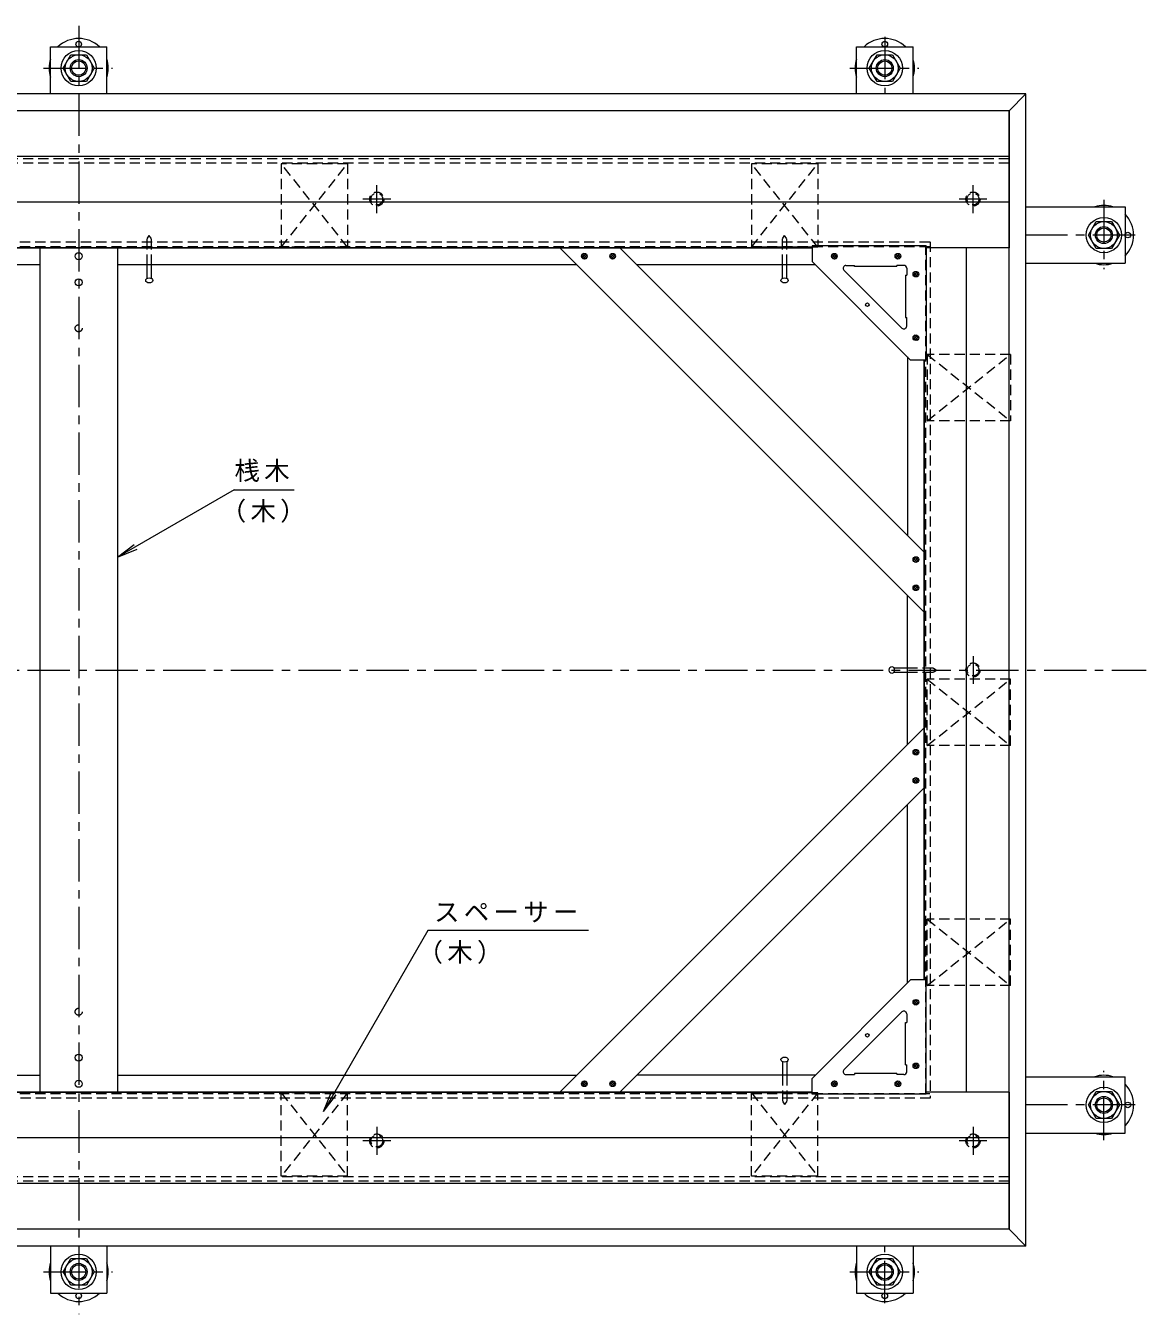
# Model space of a CAD drawing. Units: millimetres at full size, sheet at 1:6; details may follow other scales. Extents: x -2215 to 2320, y -1648 to 1656.
# Drawn here: x 713 to 1507, y -625 to 287 of the extents above; entities that cross this region are included whole.
import ezdxf

# ---------------------------------------------------------------- set-up
doc = ezdxf.new("R2010")
doc.units = ezdxf.units.MM
doc.header["$LTSCALE"] = 6
for name, pattern in [('CHAIN1', [8, 5, -1, 1, -1]), ('DASHED1', [1.8, 1.2, -0.6]), ('DASHED2', [3, 2, -1])]:
    doc.linetypes.add(name, pattern=pattern)
for name, color, linetype, lineweight in [('1-0_1-0ﾚｲﾔ', 4, 'Continuous', 9), ('1-1_1-1ﾚｲﾔ', 2, 'Continuous', 9), ('1-3_1-3ﾚｲﾔ', 4, 'Continuous', 9), ('1-5_1-5ﾚｲﾔ', 7, 'Continuous', 9), ('1-6_1-6ﾚｲﾔ', 6, 'Continuous', 9), ('1-7', 5, 'Continuous', 5), ('1-8', 3, 'Continuous', 9), ('1-A', 3, 'Continuous', 9), ('1-B', 4, 'Continuous', 9), ('1-C', 4, 'Continuous', 9), ('1-D', 5, 'Continuous', 5), ('1-E', 3, 'Continuous', 9)]:
    doc.layers.add(name, color=color, linetype=linetype, lineweight=lineweight)
doc.styles.add('ＭＳ ゴシック', font='')
doc.styles.get('ＭＳ ゴシック').set_extended_font_data('MS Gothic')

msp = doc.modelspace()

# ---------------------------------------------------------------- linework, layer by layer
at = {"layer": '1-0_1-0ﾚｲﾔ'}
for centre in [(750.468, 274.307), (1321.468, 274.307), (1493.669, 139.107), (1493.669, -476.893), (750.468, -612.092), (1321.468, -612.092)]:
    msp.add_circle(centre, 2, dxfattribs=at)
for centre, start, end in [((750.468, 257.307), 45.5852, 134.4148), ((1321.468, 257.307), 45.5852, 134.4148), ((750.468, 257.307), 162.24721, 197.75279), ((750.468, 257.307), 342.24721, 17.75279), ((1321.468, 257.307), 162.24721, 197.75279), ((1321.468, 257.307), 342.24721, 17.75279), ((1476.669, 139.107), 72.24721, 107.75279), ((1476.669, 139.107), 315.5852, 44.4148), ((1476.669, 139.107), 252.24721, 287.75279), ((1476.669, -476.893), 72.24721, 107.75279), ((1476.669, -476.893), 315.5852, 44.4148), ((1476.669, -476.893), 252.24721, 287.75279), ((750.468, -595.092), 162.24721, 197.75279), ((750.468, -595.092), 342.24721, 17.75279), ((1321.468, -595.092), 162.24721, 197.75279), ((1321.468, -595.092), 342.24721, 17.75279), ((750.468, -595.092), 225.5852, 314.4148), ((1321.468, -595.092), 225.5852, 314.4148)]:
    msp.add_arc(centre, 21, start, end, dxfattribs=at)
at = {"layer": '1-1_1-1ﾚｲﾔ', "color": 6, "linetype": 'CHAIN1'}
for p, q in [((750.468, 287.307), (750.468, -625.092)), ((-5.732, -168.893), (1506.669, -168.893))]:
    msp.add_line(p, q, dxfattribs=at)
at = {"layer": '1-3_1-3ﾚｲﾔ', "color": 2}
for p, q in [((1421.468, 239.107), (79.468, 239.107)), ((1421.468, 239.107), (1409.469, 227.107)), ((1421.468, -576.893), (1421.468, 239.107)), ((1409.469, 227.107), (91.468, 227.107)), ((1409.469, -564.892), (1409.469, 227.107)), ((1409.469, -564.892), (91.468, -564.892)), ((1421.468, -576.893), (1409.469, -564.892)), ((1421.468, -576.893), (79.468, -576.893))]:
    msp.add_line(p, q, dxfattribs=at)
at = {"layer": '1-3_1-3ﾚｲﾔ', "color": 2, "linetype": 'DASHED1'}
for p, q in [((1409.469, 193.107), (91.468, 193.107)), ((147.268, 134.307), (1353.668, 134.307)), ((147.268, 131.107), (1353.668, 131.107)), ((1350.468, -468.893), (1350.468, 131.107)), ((1353.668, 134.307), (1353.668, -472.093)), ((147.268, -468.893), (1353.668, -468.893)), ((1353.668, -472.093), (147.268, -472.093)), ((1409.469, -530.893), (91.468, -530.893))]:
    msp.add_line(p, q, dxfattribs=at)
at = {"layer": '1-5_1-5ﾚｲﾔ'}
for p, q in [((860.529, -41.374), (903.048, -41.374)), ((777.968, -89.04), (791.827, -83.3)), ((923.805, -481.556), (932.937, -469.656))]:
    msp.add_line(p, q, dxfattribs=at)
for points in [[(860.529, -41.374), (777.968, -89.04), (789.869, -79.908)], [(1111.587, -353.318), (997.844, -353.318), (923.805, -481.556), (929.546, -467.698)]]:
    msp.add_lwpolyline(points, dxfattribs=at)
at = {"layer": '1-6_1-6ﾚｲﾔ'}
for p, q in [((1409.469, 227.107), (91.468, 227.107)), ((1409.469, 227.107), (1409.469, 194.774)), ((1409.469, 194.774), (91.468, 194.774)), ((1409.469, 194.774), (1409.469, 162.441)), ((1409.469, 162.441), (91.468, 162.441)), ((1409.469, 162.441), (1409.469, 130.107)), ((1269.969, 130.107), (230.968, 130.107)), ((1409.509, 130.107), (1350.769, 130.107)), ((1379.469, -467.893), (1379.469, 130.107)), ((1409.509, -467.893), (1409.509, 130.107)), ((1349.469, -388.392), (1349.469, 50.607)), ((1269.969, -467.893), (230.968, -467.893)), ((1409.509, -467.893), (1350.769, -467.893)), ((1409.469, -467.893), (1409.469, -500.226)), ((1409.469, -500.226), (91.468, -500.226)), ((1409.469, -500.226), (1409.469, -532.559)), ((1409.469, -532.559), (91.468, -532.559)), ((1409.469, -532.559), (1409.469, -564.893)), ((1409.469, -564.893), (91.468, -564.893))]:
    msp.add_line(p, q, dxfattribs=at)
at = {"layer": '1-7', "linetype": 'CHAIN1'}
for p, q in [((961.635, 154.707), (961.635, 174.508)), ((1383.968, 154.707), (1383.968, 174.508)), ((971.536, 164.607), (951.734, 164.607)), ((1393.869, 164.607), (1374.068, 164.607)), ((1383.968, -158.992), (1383.968, -178.793)), ((961.635, -492.492), (961.635, -512.293)), ((1383.968, -492.492), (1383.968, -512.293)), ((971.536, -502.393), (951.734, -502.393)), ((1393.869, -502.393), (1374.068, -502.393))]:
    msp.add_line(p, q, dxfattribs=at)
at = {"layer": '1-7', "linetype": 'DASHED1'}
for centre, radius in [((961.635, 164.607), 5), ((961.635, 164.607), 4.188), ((1383.968, 164.607), 5), ((1383.968, 164.607), 4.188), ((1383.968, -168.893), 5), ((1383.968, -168.893), 4.188), ((961.635, -502.393), 5), ((961.635, -502.393), 4.188), ((1383.968, -502.393), 5), ((1383.968, -502.393), 4.188)]:
    msp.add_circle(centre, radius, dxfattribs=at)
at = {"layer": '1-8', "linetype": 'DASHED1'}
for p, q in [((798.948, 136.463), (800.468, 138.817)), ((801.988, 136.463), (800.468, 138.817)), ((1248.948, 136.463), (1250.468, 138.817)), ((1251.988, 136.463), (1250.468, 138.817)), ((798.948, 118.107), (798.948, 136.463)), ((801.988, 118.107), (801.988, 136.463)), ((1248.948, 118.107), (1248.948, 136.463)), ((1251.988, 118.107), (1251.988, 136.463)), ((1337.469, -167.373), (1355.825, -167.373)), ((1337.469, -170.413), (1355.825, -170.413)), ((1355.825, -167.373), (1358.179, -168.893)), ((1355.825, -170.413), (1358.179, -168.893)), ((1248.948, -455.892), (1248.948, -474.248)), ((1251.988, -455.892), (1251.988, -474.248)), ((1248.948, -474.248), (1250.468, -476.603)), ((1251.988, -474.248), (1250.468, -476.603))]:
    msp.add_line(p, q, dxfattribs=at)
at = {"layer": '1-8'}
for p, q in [((798.948, 108.445), (798.948, 118.107)), ((801.988, 108.445), (801.988, 118.107)), ((1248.948, 108.445), (1248.948, 118.107)), ((1251.988, 108.445), (1251.988, 118.107)), ((1327.806, -167.373), (1337.469, -167.373)), ((1327.806, -170.413), (1337.469, -170.413)), ((1248.948, -446.23), (1248.948, -455.892)), ((1251.988, -446.23), (1251.988, -455.892))]:
    msp.add_line(p, q, dxfattribs=at)
for centre, major_axis in [((800.468, 107.019), (-2.525, 0)), ((1250.468, 107.019), (-2.525, 0)), ((1326.381, -168.893), (0, -2.525)), ((1250.468, -444.804), (-2.525, 0))]:
    msp.add_ellipse(centre, major_axis=major_axis, ratio=0.707058, dxfattribs=at)
at = {"layer": '1-A', "linetype": 'DASHED1'}
for p, q in [((893.968, 189.606), (893.968, 130.607)), ((940.968, 189.606), (893.968, 189.606)), ((940.968, 130.607), (893.968, 189.606)), ((940.968, 189.606), (940.968, 130.607)), ((1226.968, 189.606), (1226.968, 130.607)), ((1273.968, 189.606), (1226.968, 189.606)), ((1273.968, 130.607), (1226.968, 189.606)), ((1273.968, 189.606), (1273.968, 130.607)), ((1410.468, 54.607), (1351.469, 54.607)), ((1351.469, 54.607), (1410.468, 7.607)), ((1410.468, 54.607), (1410.468, 7.607)), ((1410.468, 7.607), (1351.469, 7.607)), ((1410.468, -175.392), (1351.469, -175.392)), ((1351.469, -222.392), (1410.468, -175.392)), ((1410.468, -222.392), (1410.468, -175.392)), ((1410.468, -222.392), (1351.469, -222.392)), ((1410.468, -345.393), (1351.469, -345.393)), ((1351.469, -392.393), (1410.468, -345.393)), ((1410.468, -392.393), (1410.468, -345.393)), ((1410.468, -392.393), (1351.469, -392.393)), ((893.968, -527.392), (893.968, -468.392)), ((940.968, -468.392), (893.968, -527.392)), ((940.968, -527.392), (940.968, -468.392)), ((1226.968, -527.392), (1226.968, -468.392)), ((1273.968, -468.392), (1226.968, -527.392)), ((1273.968, -527.392), (1273.968, -468.392)), ((940.968, -527.392), (893.968, -527.392)), ((1273.968, -527.392), (1226.968, -527.392))]:
    msp.add_line(p, q, dxfattribs=at)
at = {"layer": '1-A'}
for p, q in [((1269.969, 131.407), (1269.969, 120.407)), ((1350.769, 131.407), (1269.969, 131.407)), ((1350.769, 131.407), (1350.769, 50.607)), ((1339.769, 50.607), (1269.969, 120.407)), ((1292.568, 114.193), (1333.555, 73.206)), ((1293.982, 117.607), (1299.969, 117.607)), ((1299.969, 116.807), (1299.969, 117.607)), ((1329.969, 116.807), (1299.969, 116.807)), ((1334.969, 117.607), (1329.969, 117.607)), ((1329.969, 116.807), (1329.969, 117.607)), ((1336.169, 110.607), (1336.169, 80.607)), ((1336.169, 110.607), (1336.969, 110.607)), ((1336.969, 115.607), (1336.969, 110.607)), ((1336.169, 80.607), (1336.969, 80.607)), ((1336.969, 74.62), (1336.969, 80.607)), ((1350.769, 50.607), (1339.769, 50.607)), ((1339.769, -388.392), (1269.969, -458.192)), ((1350.769, -388.392), (1339.769, -388.392)), ((1350.769, -469.192), (1350.769, -388.392)), ((1292.568, -451.978), (1333.555, -410.991)), ((1336.169, -448.392), (1336.169, -418.392)), ((1336.169, -418.392), (1336.969, -418.392)), ((1336.969, -412.405), (1336.969, -418.392)), ((1293.982, -455.392), (1299.969, -455.392)), ((1329.969, -454.592), (1299.969, -454.592)), ((1299.969, -454.592), (1299.969, -455.392)), ((1329.969, -454.592), (1329.969, -455.392)), ((1334.969, -455.392), (1329.969, -455.392)), ((1336.169, -448.392), (1336.969, -448.392)), ((1336.969, -453.392), (1336.969, -448.392)), ((1269.969, -469.192), (1269.969, -458.192)), ((1350.769, -469.192), (1269.969, -469.192))]:
    msp.add_line(p, q, dxfattribs=at)
at = {"layer": '1-A', "linetype": 'DASHED1'}
for points in [[(940.968, 130.607), (893.968, 130.607), (940.968, 189.606)], [(1273.968, 130.607), (1226.968, 130.607), (1273.968, 189.606)], [(1351.469, 54.607), (1351.469, 7.607), (1410.468, 54.607)], [(1351.469, -222.392), (1351.469, -175.392), (1410.468, -222.392)], [(1351.469, -392.393), (1351.469, -345.393), (1410.468, -392.393)], [(940.968, -468.392), (893.968, -468.392), (940.968, -527.392)], [(1273.968, -468.392), (1226.968, -468.392), (1273.968, -527.392)]]:
    msp.add_lwpolyline(points, dxfattribs=at)
at = {"layer": '1-A'}
for centre in [(1309.165, 89.803), (1309.165, -427.588)]:
    msp.add_circle(centre, 1.25, dxfattribs=at)
for centre, start, end in [((1293.982, 115.607), 90, 224.99925), ((1334.969, 115.607), 0, 90), ((1334.969, 74.62), 225.00075, 0), ((1334.969, -412.405), 0, 134.99925), ((1293.982, -453.392), 135.00075, 270), ((1334.969, -453.392), 270, 0)]:
    msp.add_arc(centre, 2, start, end, dxfattribs=at)
at = {"layer": '1-B'}
for p, q in [((230.968, 130.107), (1269.969, 130.107)), ((722.968, 118.107), (397.561, 118.107)), ((1103.376, 118.107), (777.968, 118.107)), ((1272.269, 118.107), (1145.802, 118.107)), ((1337.469, 52.907), (1337.469, -73.559)), ((1349.469, 50.607), (1349.469, -388.392)), ((1337.469, -221.8), (1337.469, -115.986)), ((1337.469, -390.692), (1337.469, -264.226)), ((397.561, -455.892), (722.968, -455.892)), ((777.968, -455.892), (1103.376, -455.892)), ((1272.269, -455.892), (1145.802, -455.892)), ((230.968, -467.892), (1269.969, -467.892))]:
    msp.add_line(p, q, dxfattribs=at)
at = {"layer": '1-B', "color": 3}
for p, q in [((722.968, 130.108), (722.968, -467.883)), ((722.968, -467.883), (777.968, -467.883))]:
    msp.add_line(p, q, dxfattribs=at)
at = {"layer": '1-B', "color": 6}
for p, q in [((1091.375, 130.107), (1133.802, 130.107)), ((1091.375, 130.107), (1349.47, -127.986)), ((1133.802, 130.107), (1349.469, -85.56)), ((1349.469, -85.56), (1349.469, -127.986)), ((1133.802, -467.893), (1349.469, -252.225)), ((1091.375, -467.893), (1133.802, -467.893))]:
    msp.add_line(p, q, dxfattribs=at)
at = {"layer": '1-B', "color": 3}
msp.add_lwpolyline([(722.968, 130.108), (777.968, 130.108), (777.968, -467.892)], dxfattribs=at)
at = {"layer": '1-B', "color": 6}
msp.add_lwpolyline([(1091.375, -467.893), (1349.47, -209.799), (1349.469, -252.225)], dxfattribs=at)
at = {"layer": '1-B'}
for centre in [(750.445, 124.107), (750.445, 105.607), (750.445, -443.392), (750.445, -461.892)]:
    msp.add_circle(centre, 2.5, dxfattribs=at)
at = {"layer": '1-B', "linetype": 'DASHED2'}
for centre in [(750.445, 73.107), (750.445, -410.892)]:
    msp.add_circle(centre, 2.5, dxfattribs=at)
at = {"layer": '1-C'}
for p, q in [((1108.237, 126.056), (1106.741, 124.559)), ((1109.235, 122.184), (1106.765, 124.653)), ((1109.707, 125.829), (1106.968, 123.089)), ((1110.254, 122.862), (1107.444, 125.672)), ((1110.51, 124.935), (1107.862, 122.287)), ((1110.689, 124.124), (1108.706, 126.107)), ((1110.471, 123.199), (1109.598, 122.326)), ((1128.237, 126.056), (1126.741, 124.559)), ((1129.235, 122.184), (1126.765, 124.653)), ((1129.707, 125.829), (1126.968, 123.089)), ((1130.254, 122.862), (1127.444, 125.672)), ((1130.51, 124.935), (1127.862, 122.287)), ((1130.689, 124.124), (1128.706, 126.107)), ((1130.471, 123.199), (1129.598, 122.326)), ((1285.752, 122.107), (1283.769, 124.091)), ((1283.821, 124.559), (1285.317, 126.055)), ((1284.047, 123.089), (1286.787, 125.829)), ((1287.015, 122.542), (1284.204, 125.353)), ((1284.942, 122.286), (1287.59, 124.934)), ((1287.693, 123.561), (1285.223, 126.031)), ((1286.678, 122.325), (1287.551, 123.198)), ((1330.752, 122.107), (1328.769, 124.091)), ((1328.821, 124.559), (1330.317, 126.055)), ((1329.047, 123.089), (1331.787, 125.829)), ((1332.014, 122.542), (1329.204, 125.353)), ((1329.942, 122.286), (1332.59, 124.934)), ((1332.692, 123.561), (1330.223, 126.031)), ((1331.678, 122.325), (1332.551, 123.198)), ((1343.453, 109.407), (1341.469, 111.39)), ((1341.521, 111.859), (1343.016, 113.355)), ((1341.748, 110.389), (1344.487, 113.129)), ((1344.714, 109.842), (1341.904, 112.652)), ((1342.641, 109.586), (1345.29, 112.234)), ((1345.393, 110.861), (1342.923, 113.331)), ((1344.378, 109.625), (1345.251, 110.498)), ((1343.453, 64.407), (1341.469, 66.391)), ((1341.521, 66.859), (1343.016, 68.356)), ((1341.748, 65.389), (1344.487, 68.129)), ((1344.714, 64.842), (1341.904, 67.653)), ((1342.641, 64.586), (1345.29, 67.234)), ((1345.393, 65.861), (1342.923, 68.331)), ((1344.378, 64.625), (1345.251, 65.498)), ((1343.017, -92.621), (1341.521, -91.125)), ((1344.016, -88.749), (1341.546, -91.219)), ((1344.487, -92.394), (1341.748, -89.654)), ((1345.034, -89.427), (1342.224, -92.237)), ((1345.29, -91.5), (1342.642, -88.852)), ((1345.469, -90.689), (1343.486, -92.672)), ((1345.251, -89.764), (1344.378, -88.891)), ((1344.016, -108.749), (1341.546, -111.219)), ((1345.034, -109.427), (1342.224, -112.237)), ((1345.29, -111.5), (1342.642, -108.852)), ((1345.251, -109.764), (1344.378, -108.891)), ((1343.017, -112.621), (1341.521, -111.125)), ((1344.487, -112.394), (1341.748, -109.654)), ((1345.469, -110.689), (1343.486, -112.672)), ((1343.017, -225.164), (1341.521, -226.661)), ((1344.016, -229.036), (1341.546, -226.566)), ((1344.487, -225.391), (1341.748, -228.131)), ((1345.034, -228.358), (1342.224, -225.548)), ((1345.29, -226.285), (1342.642, -228.933)), ((1345.469, -227.096), (1343.486, -225.113)), ((1345.251, -228.021), (1344.378, -228.894)), ((1343.017, -245.164), (1341.521, -246.661)), ((1344.487, -245.391), (1341.748, -248.131)), ((1345.034, -248.358), (1342.224, -245.548)), ((1345.29, -246.285), (1342.642, -248.933)), ((1345.469, -247.096), (1343.486, -245.113)), ((1344.016, -249.036), (1341.546, -246.566)), ((1345.251, -248.021), (1344.378, -248.894)), ((1343.453, -402.192), (1341.469, -404.176)), ((1341.521, -404.645), (1343.016, -406.141)), ((1341.748, -403.175), (1344.487, -405.914)), ((1344.714, -402.628), (1341.904, -405.438)), ((1342.641, -402.371), (1345.29, -405.02)), ((1345.393, -403.646), (1342.923, -406.116)), ((1344.378, -402.411), (1345.251, -403.283)), ((1343.453, -447.192), (1341.469, -449.176)), ((1341.521, -449.644), (1343.016, -451.14)), ((1341.748, -448.174), (1344.487, -450.914)), ((1344.714, -447.627), (1341.904, -450.438)), ((1342.641, -447.371), (1345.29, -450.02)), ((1345.393, -448.646), (1342.923, -451.116)), ((1344.378, -447.41), (1345.251, -448.283)), ((1108.237, -463.841), (1106.741, -462.344)), ((1109.235, -459.969), (1106.765, -462.439)), ((1109.707, -463.614), (1106.968, -460.874)), ((1110.254, -460.647), (1107.444, -463.457)), ((1110.51, -462.72), (1107.862, -460.072)), ((1110.689, -461.909), (1108.706, -463.892)), ((1110.471, -460.984), (1109.598, -460.111)), ((1128.237, -463.841), (1126.741, -462.344)), ((1129.235, -459.969), (1126.765, -462.439)), ((1129.707, -463.614), (1126.968, -460.874)), ((1130.254, -460.647), (1127.444, -463.457)), ((1130.51, -462.72), (1127.862, -460.072)), ((1130.689, -461.909), (1128.706, -463.892)), ((1130.471, -460.984), (1129.598, -460.111)), ((1285.752, -459.892), (1283.769, -461.876)), ((1283.821, -462.344), (1285.317, -463.84)), ((1284.047, -460.874), (1286.787, -463.614)), ((1287.015, -460.327), (1284.204, -463.138)), ((1284.942, -460.071), (1287.59, -462.719)), ((1287.693, -461.346), (1285.223, -463.816)), ((1286.678, -460.111), (1287.551, -460.983)), ((1330.752, -459.892), (1328.769, -461.876)), ((1328.821, -462.344), (1330.317, -463.84)), ((1329.047, -460.874), (1331.787, -463.614)), ((1332.014, -460.327), (1329.204, -463.138)), ((1329.942, -460.071), (1332.59, -462.719)), ((1332.692, -461.346), (1330.223, -463.816)), ((1331.678, -460.111), (1332.551, -460.983))]:
    msp.add_line(p, q, dxfattribs=at)
for centre in [(1108.689, 124.107), (1128.689, 124.107), (1285.769, 124.107), (1330.769, 124.107), (1343.469, 111.407), (1343.469, 66.407), (1343.469, -90.673), (1343.469, -110.673), (1343.469, -227.112), (1343.469, -247.112), (1343.469, -404.192), (1343.469, -449.192), (1108.689, -461.893), (1128.689, -461.893), (1285.769, -461.892), (1330.769, -461.892)]:
    msp.add_circle(centre, 2, dxfattribs=at)
at = {"layer": '1-D', "color": 7, "linetype": 'DASHED1', "lineweight": 9}
for p, q in [((1409.469, 190.107), (91.468, 190.107)), ((1409.469, -527.893), (91.468, -527.893))]:
    msp.add_line(p, q, dxfattribs=at)
at = {"layer": '1-D'}
for points in [[(744.984, 247.807), (739.499, 257.307), (744.984, 266.807), (755.953, 266.807), (761.438, 257.307), (755.953, 247.807)], [(1315.984, 247.807), (1310.499, 257.307), (1315.984, 266.807), (1326.953, 266.807), (1332.438, 257.307), (1326.953, 247.807)], [(1471.184, 129.607), (1465.699, 139.107), (1471.184, 148.607), (1482.154, 148.607), (1487.638, 139.107), (1482.154, 129.607)], [(1471.184, -486.393), (1465.699, -476.893), (1471.184, -467.393), (1482.154, -467.393), (1487.638, -476.893), (1482.154, -486.393)], [(744.984, -604.592), (739.499, -595.092), (744.984, -585.592), (755.953, -585.592), (761.438, -595.092), (755.953, -604.592)], [(1315.984, -604.592), (1310.499, -595.092), (1315.984, -585.592), (1326.953, -585.592), (1332.438, -595.092), (1326.953, -604.592)]]:
    msp.add_lwpolyline(points, close=True, dxfattribs=at)
for centre, radius in [((750.468, 257.307), 12.5), ((750.468, 257.307), 9.5), ((1321.468, 257.307), 12.5), ((1321.468, 257.307), 9.5), ((750.468, 257.307), 6), ((750.468, 257.307), 5.053), ((1321.468, 257.307), 6), ((1321.468, 257.307), 5.053), ((1476.669, 139.107), 12.5), ((1476.669, 139.107), 9.5), ((1476.669, 139.107), 6), ((1476.669, 139.107), 5.053), ((1476.669, -476.893), 12.5), ((1476.669, -476.893), 9.5), ((1476.669, -476.893), 6), ((1476.669, -476.893), 5.053), ((750.468, -595.092), 12.5), ((1321.468, -595.092), 12.5), ((750.468, -595.092), 9.5), ((750.468, -595.092), 6), ((750.468, -595.092), 5.053), ((1321.468, -595.092), 9.5), ((1321.468, -595.092), 6), ((1321.468, -595.092), 5.053)]:
    msp.add_circle(centre, radius, dxfattribs=at)
at = {"layer": '1-E', "linetype": 'CHAIN1'}
for p, q in [((1321.468, 279.466), (1321.468, 239.307)), ((725.629, 257.307), (774.515, 257.307)), ((1296.628, 257.307), (1345.515, 257.307)), ((1476.669, 163.947), (1476.669, 115.06)), ((1498.828, 139.107), (1421.469, 139.107)), ((1476.669, -501.732), (1476.669, -452.846)), ((1498.828, -476.893), (1421.469, -476.893)), ((1321.468, -617.251), (1321.468, -577.092)), ((725.629, -595.092), (774.515, -595.092)), ((1296.628, -595.092), (1345.515, -595.092))]:
    msp.add_line(p, q, dxfattribs=at)
at = {"layer": '1-E'}
for p, q in [((730.468, 239.107), (730.468, 272.307)), ((730.468, 272.307), (770.468, 272.307)), ((770.468, 239.107), (770.468, 272.307)), ((1301.468, 239.107), (1301.468, 272.307)), ((1301.468, 272.307), (1341.468, 272.307)), ((1341.468, 239.107), (1341.468, 272.307)), ((1421.469, 159.107), (1491.669, 159.107)), ((1491.669, 159.107), (1491.669, 119.107)), ((1421.469, 119.107), (1491.669, 119.107)), ((1421.469, -456.893), (1491.669, -456.893)), ((1491.669, -496.893), (1491.669, -456.893)), ((1421.469, -496.893), (1491.669, -496.893)), ((730.468, -576.893), (730.468, -610.092)), ((770.468, -576.893), (770.468, -610.092)), ((1301.468, -576.893), (1301.468, -610.092)), ((1341.468, -576.893), (1341.468, -610.092)), ((730.468, -610.092), (770.468, -610.092)), ((1301.468, -610.092), (1341.468, -610.092))]:
    msp.add_line(p, q, dxfattribs=at)

# ---------------------------------------------------------------- texts
at = {"layer": '1-5_1-5ﾚｲﾔ', "char_height": 13.2, "attachment_point": 7, "style": 'ＭＳ ゴシック'}
for s, insert in [('\\T1.17;桟木', (860.819, -35.751)), ('\\T1.17;（木）', (851.1, -64.659)), ('\\T1.17;スペーサー', (1002.201, -347.695)), ('\\T1.17;（木）', (990.491, -377.04))]:
    msp.add_mtext(s, dxfattribs=dict(at, insert=insert))

doc.saveas('drawing.dxf')
